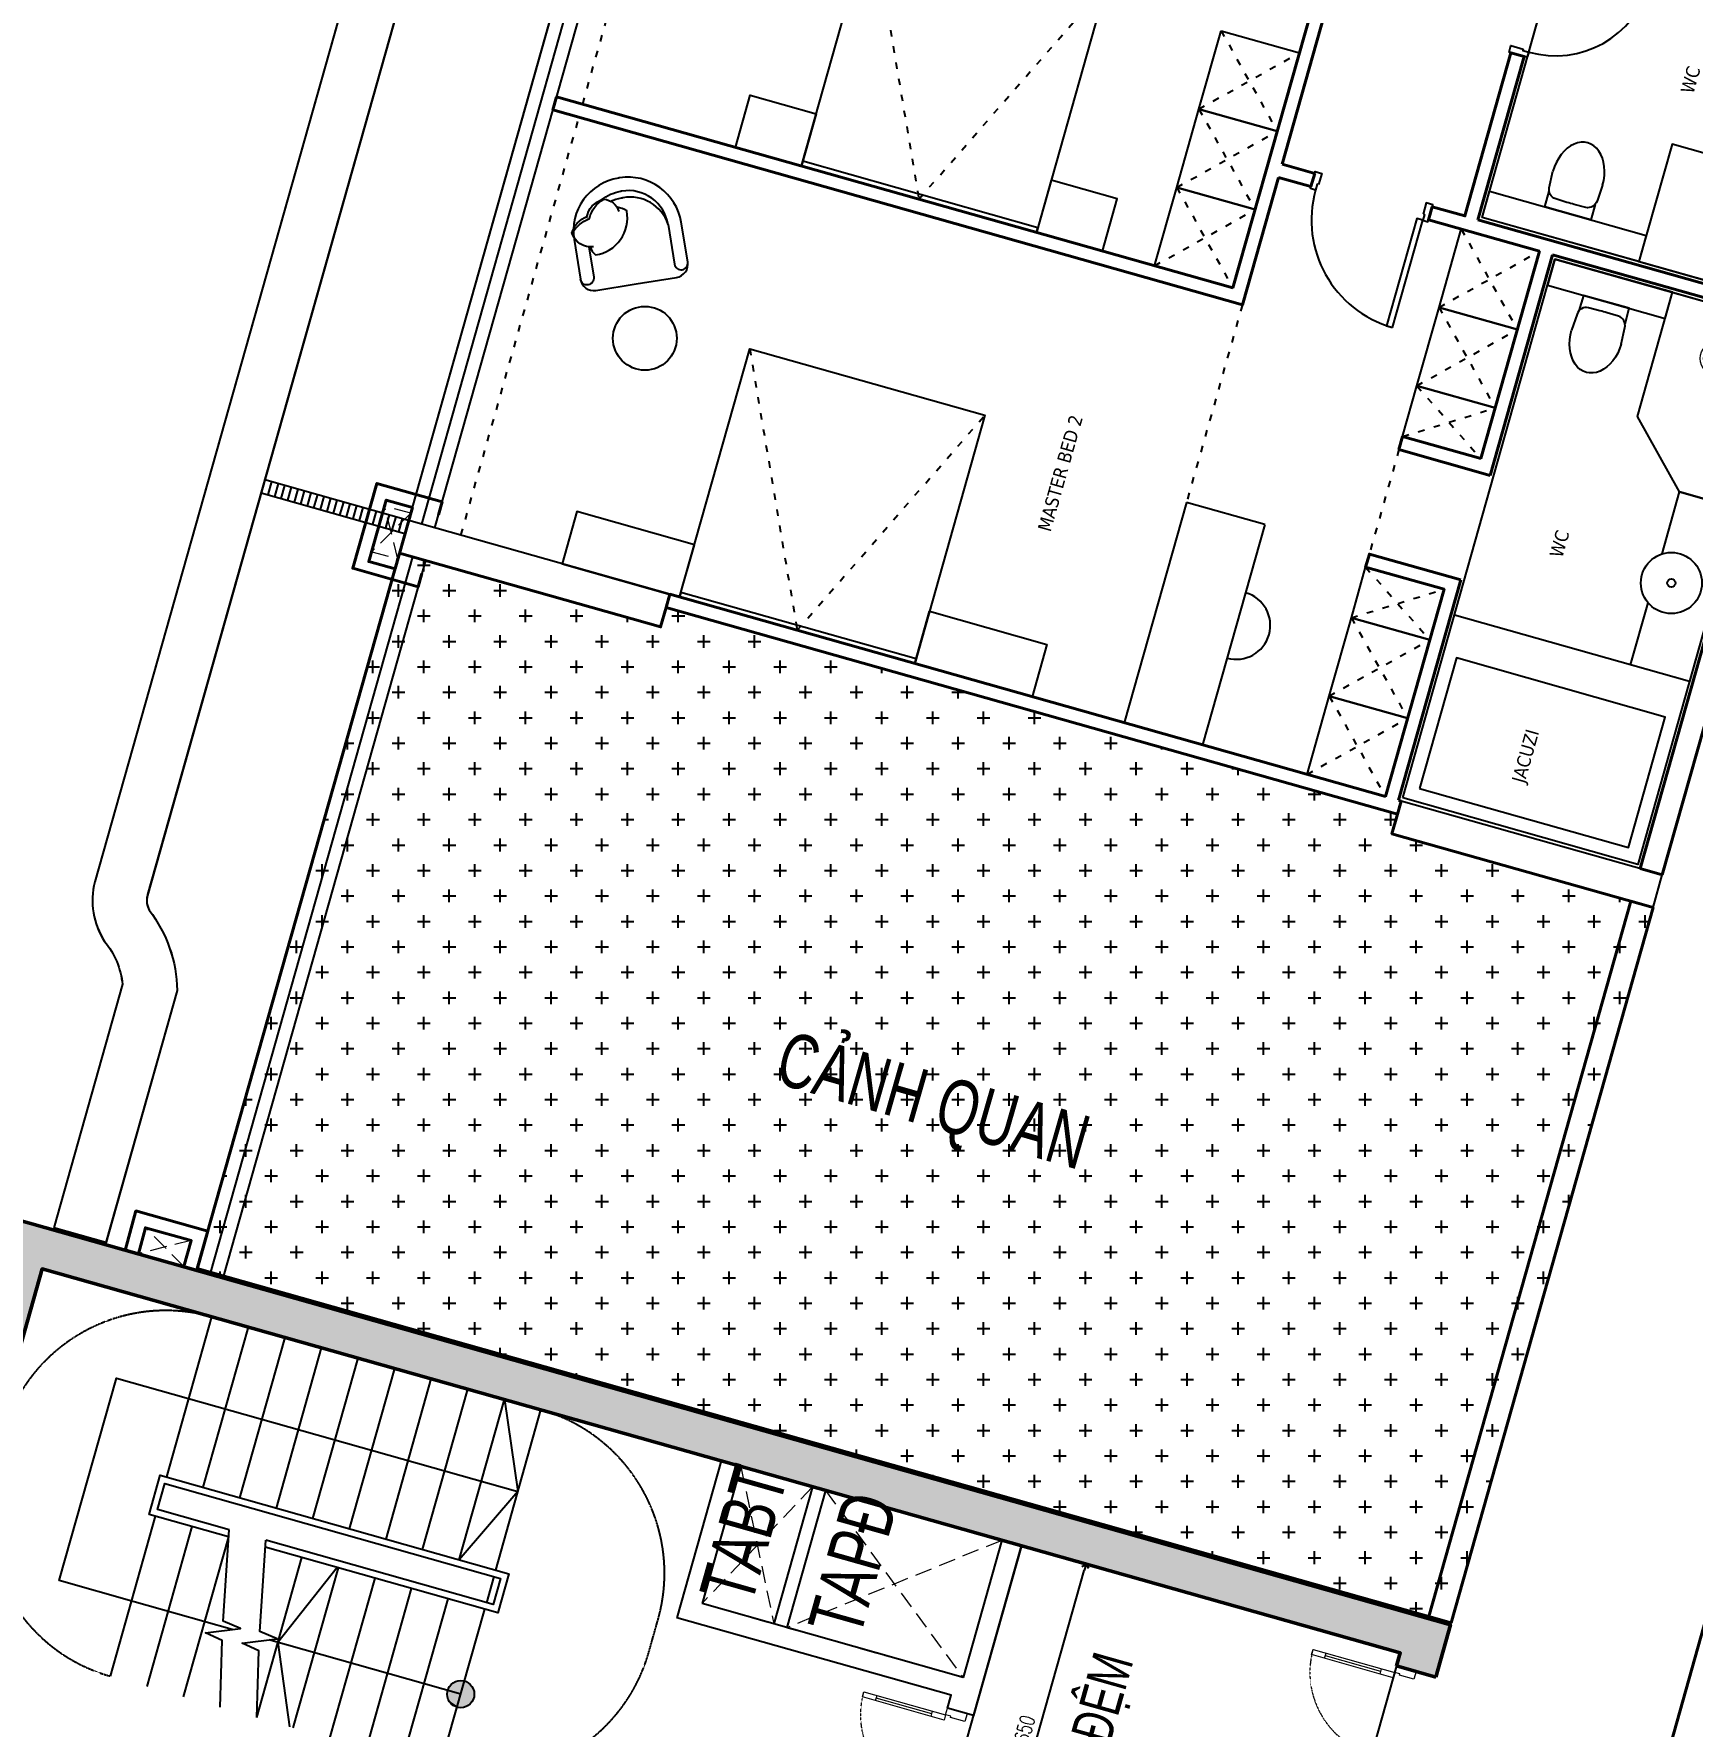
# Model space of a CAD drawing. Header units: millimetres. Extents: x -361681467 to 361175952, y -1292982 to 1550216.
# Drawn here: x -45577 to -33356, y 139572 to 152038 of the extents above; entities that cross this region are included whole.
import ezdxf
from ezdxf.enums import TextEntityAlignment as Align

# ---------------------------------------------------------------- set-up
doc = ezdxf.new("R2010")
doc.units = ezdxf.units.MM
doc.header["$MEASUREMENT"] = 0
for name, pattern in [('ACAD_ISO03W100', [30, 12, -18]), ('HIDDEN', [0.375, 0.25, -0.125]), ('Xref_NT1+NT2_MBDV Cot vach_220729$0$HIDDEN', [0.375, 0.25, -0.125]), ('Xref_NT1+NT2_MBDV Cot vach_220729$0$HIDDEN2', [0.1875, 0.125, -0.0625])]:
    doc.linetypes.add(name, pattern=pattern)
for name, color, linetype in [('1VinaPVC-Text', 9, 'Continuous'), ('220403_HDN_Penthouse Plan$0$220207_HDN_HBA_PH_PM$0$FURN', 8, 'Continuous'), ('A-_FURN----_E-_N', 251, 'Continuous'), ('A-_SANIEQPT_E-_N', 251, 'Continuous'), ('A-CORE-OTLN', 160, 'Continuous'), ('IDEA - dim', 251, 'Continuous'), ('KT-Net manh', 139, 'Continuous'), ('KT-Tuong', 1, 'Continuous'), ('Xref_NT1+NT2_MBDV Cot vach_220729$0$A-FLOR-STRS-ARROW', 8, 'Continuous'), ('Xref_NT1+NT2_MBDV Cot vach_220729$0$ccu12-Hatch', 250, 'Continuous'), ('Xref_NT1+NT2_MBDV Cot vach_220729$0$ccu12-Thay', 7, 'Continuous'), ('Xref_NT1+NT2_MBDV Cot vach_220729$0$KT-Net manh', 139, 'Continuous'), ('Xref_NT1+NT2_MBDV Cot vach_220729$0$KT-Text', 7, 'Continuous'), ('Xref_NT1+NT2_MBDV Cot vach_220729$0$KT-Thay', 7, 'Continuous'), ('Xref_NT1+NT2_MBDV Cot vach_220729$0$KT-Tuong', 1, 'Continuous')]:
    doc.layers.add(name, color=color, linetype=linetype)
for name, color, linetype, lineweight in [('A-NoiThat', 39, 'Continuous', 13), ('KT-lomo nuoc', 3, 'HIDDEN', 5), ('KT-Net cat', 1, 'Continuous', 40), ('SPE-MEP-HVAC', 140, 'Continuous', 0), ('Xref_NT1+NT2_MBDV Cot vach_220729$0$CUA', 37, 'Continuous', 13), ('Xref_NT1+NT2_MBDV Cot vach_220729$0$KT-Net cot vach', 6, 'Continuous', 50)]:
    doc.layers.add(name, color=color, linetype=linetype, lineweight=lineweight)
doc.layers.add('DO DIEN TICH SAN', color=40, linetype='Continuous', plot=False)
doc.styles.add('Tahoma', font='tahoma.ttf')
doc.styles.add('Xref_NT1+NT2_MBDV Cot vach_220729$0$Arial', font='arial.ttf', dxfattribs={"width": 0.7})
doc.styles.add('Xref_NT1+NT2_MBDV Cot vach_220729$0$xref.N.Cot vach tang N2$0$DIM', font='vnsimli.shx', dxfattribs={"width": 0.7})
doc.dimstyles.new('Xref_NT1+NT2_MBDV Cot vach_220729$0$xref.N.Cot vach tang N2$0$CCU 1-100 A1', dxfattribs={"dimscale": 100, "dimtxt": 2.2, "dimasz": 1, "dimexe": 1, "dimexo": 0, "dimgap": 1, "dimtad": 1, "dimdec": 0, "dimdsep": 46, "dimtxsty": 'Xref_NT1+NT2_MBDV Cot vach_220729$0$xref.N.Cot vach tang N2$0$DIM', "dimblk1": 'Xref_NT1+NT2_MBDV Cot vach_220729$0$xref.N.Cot vach tang N2$0$_ARCHTICK', "dimblk2": 'Xref_NT1+NT2_MBDV Cot vach_220729$0$xref.N.Cot vach tang N2$0$_ARCHTICK', "dimsah": 1, "dimcen": 0, "dimdle": 1, "dimclrd": 256, "dimclre": 256, "dimclrt": 31, "dimadec": 0, "dimazin": 0, "dimtfac": 1, "dimtdec": 0, "dimtix": 1, "dimtmove": 2, "dimatfit": 3, "dimldrblk": 'Xref_NT1+NT2_MBDV Cot vach_220729$0$xref.N.Cot vach tang N2$0$_ARCHTICK', "dimfxl": 8, "dimtolj": 1, "dimarcsym": 0})

# ---------------------------------------------------------------- blocks, each defined once
blk = doc.blocks.new('*U75')
for p, q in [((-1260, 525), (-1300, 525)), ((-1280, 100), (-1280, 525)), ((-90, 525), (-50, 525)), ((-70, 100), (-70, 525)), ((-1260, 100), (-1300, 100)), ((-90, 100), (-50, 100))]:
    blk.add_line(p, q)
for points in [[(-1300, 0), (-1260, 0), (-1260, 625), (-1300, 625)], [(-50, 0), (-90, 0), (-90, 625), (-50, 625)], [(-1350, -150), (-1290, -150), (-1290, -40), (-1300, -40), (-1300, 0), (-1350, 0)], [(0, -150), (-60, -150), (-60, -40), (-50, -40), (-50, 0), (0, 0)]]:
    blk.add_lwpolyline(points, close=True)
at = {"linetype": 'Xref_NT1+NT2_MBDV Cot vach_220729$0$HIDDEN2'}
for centre, start, end in [((-1300, 0), 0, 90), ((-50, 0), 90, 180)]:
    blk.add_arc(centre, 625, start, end, dxfattribs=at)
blk = doc.blocks.new('Xref_NT1+NT2_MBDV Cot vach_220729$0$xref.N.Cot vach tang N2$0$_Open90')
at = {"color": 0, "linetype": 'ByBlock', "lineweight": -2}
for p, q in [((0, 0), (-1, 0)), ((-0.5, 0.5), (0, 0)), ((0, 0), (-0.5, -0.5))]:
    blk.add_line(p, q, dxfattribs=at)
blk = doc.blocks.new('*D411')
at = {"layer": 'Defpoints', "color": 5, "transparency": 16777216}
for p, q in [((3250, 2906), (3250, 3081)), ((3300, 3031), (5850, 3031)), ((5900, 2906), (5900, 3081))]:
    blk.add_line(p, q, dxfattribs=at)
at = {"layer": 'Defpoints', "color": 0, "transparency": 16777216}
for p in [(5900, 3031), (3250, 2906), (5900, 2906)]:
    blk.add_point(p, dxfattribs=at)
at = {"layer": 'Defpoints', "color": 5, "transparency": 16777216, "xscale": 50, "yscale": 50, "zscale": 50, "rotation": 180}
blk.add_blockref('Xref_NT1+NT2_MBDV Cot vach_220729$0$xref.N.Cot vach tang N2$0$_Open90', (3250, 3031), dxfattribs=at)
at = {"layer": 'Defpoints', "color": 5, "transparency": 16777216, "xscale": 50, "yscale": 50, "zscale": 50}
blk.add_blockref('Xref_NT1+NT2_MBDV Cot vach_220729$0$xref.N.Cot vach tang N2$0$_Open90', (5900, 3031), dxfattribs=at)
at = {"layer": 'Defpoints', "color": 5, "transparency": 16777216, "insert": (4575, 3136), "char_height": 110, "attachment_point": 5, "style": 'Xref_NT1+NT2_MBDV Cot vach_220729$0$xref.N.Cot vach tang N2$0$DIM'}
blk.add_mtext('\\A1;2650', dxfattribs=at)
blk = doc.blocks.new('Xref_NT1+NT2_MBDV Cot vach_220729$0$xref.N.Cot vach tang N2$0$_ARCHTICK')
at = {"color": 0, "linetype": 'ByBlock', "const_width": 0.15}
blk.add_lwpolyline([(-0.5, -0.5), (0.5, 0.5)], dxfattribs=at)
blk = doc.blocks.new('220126_HDN_HBA typical plan$0$210902_YS plan 330pm ver13$0$TOTO-WC-CW822J')
at = {"color": 0}
blk.add_lwpolyline([(-177, -119), (-175, 0), (175, 0), (177, -119)], dxfattribs=at)
blk.add_lwpolyline([(-190, -270), (-183, -145, -0.39087), (-115, -78), (-28, -76, -0.013886), (28, -76), (115, -78, -0.39087), (183, -145), (190, -270)], format="xyb", dxfattribs=at)
blk.add_ellipse((0, -270), major_axis=(0, -270), ratio=0.703704, start_param=4.712389, end_param=7.853982, dxfattribs=at)
blk = doc.blocks.new('d800')
blk.add_line((760, 70), (40, 70))
for points in [[(40, 790), (40, 70), (85, 70), (85, 790)], [(50, 25), (40, 25), (40, 70), (0, 70), (0, -70), (50, -70)], [(750, 25), (760, 25), (760, 70), (800, 70), (800, -70), (750, -70)]]:
    blk.add_lwpolyline(points, close=True)
blk.add_arc((40, 70), 720, 0, 90)
blk = doc.blocks.new('d900n')
for points in [[(20, -50), (20, -40), (65, -40), (65, 0), (-65, 0), (-65, -50)], [(885, -40), (65, -40), (65, -85), (885, -85)], [(20, -850), (20, -860), (65, -860), (65, -900), (-65, -900), (-65, -850)]]:
    blk.add_lwpolyline(points, close=True)
blk.add_arc((65, -40), 820, 270, 0)
blk = doc.blocks.new('A$C2A980E36')
at = {"ltscale": 0.5}
blk.add_lwpolyline([(-10, 0), (10, 0), (10, 400), (-10, 400)], close=True, dxfattribs=at)
blk.add_lwpolyline([(160, 60), (160, 30, -0.414214), (150, 20), (-150, 20, -0.414214), (-160, 30), (-160, 60, -0.414214), (-150, 70), (150, 70, -0.414214)], format="xyb", close=True, dxfattribs=at)
for centre, radius in [((0, 400), 125), ((0, 400), 100), ((0, 400), 50), ((-85, 90), 20), ((85, 90), 20)]:
    blk.add_circle(centre, radius, dxfattribs=at)
blk = doc.blocks.new('46')
at = {"layer": '220403_HDN_Penthouse Plan$0$220207_HDN_HBA_PH_PM$0$FURN'}
for p, q in [((-9600, -21625), (-9600, -15100)), ((-9500, -21625), (-9500, -15100)), ((-9400, -21625), (-9400, -15100))]:
    blk.add_line(p, q, dxfattribs=at)
at = {"layer": 'A-_FURN----_E-_N', "linetype": 'Continuous'}
for p, q in [((-4120, -19938), (-4120, -21625)), ((-3520, -19938), (-4120, -19938)), ((-3520, -19938), (-3520, -21625))]:
    blk.add_line(p, q, dxfattribs=at)
at = {"layer": 'A-_FURN----_E-_N', "linetype": 'Continuous', "elevation": 0}
for points in [[(-4820, -16525), (-4220, -16525), (-4220, -17125), (-4820, -17125), (-4820, -16525)], [(-4820, -17125), (-4220, -17125), (-4220, -17725), (-4820, -17725), (-4820, -17125)], [(-4820, -17725), (-4220, -17725), (-4220, -18325), (-4820, -18325), (-4820, -17725)]]:
    blk.add_lwpolyline(points, close=True, dxfattribs=at)
at = {"layer": 'A-_FURN----_E-_N', "linetype": 'Continuous'}
for points in [[(-2720, -17450), (-2120, -17450), (-2120, -18050), (-2720, -18050), (-2720, -17450)], [(-1995, -21600), (-1995, -17475), (-195, -17475), (-195, -21600)], [(-2720, -18050), (-2120, -18050), (-2120, -18650), (-2720, -18650), (-2720, -18050)], [(-2720, -18650), (-2120, -18650), (-2120, -19038), (-2720, -19038), (-2720, -18650)], [(-2720, -20038), (-2120, -20038), (-2120, -20425), (-2720, -20425), (-2720, -20038)], [(-2720, -20425), (-2120, -20425), (-2120, -21025), (-2720, -21025), (-2720, -20425)], [(-2720, -21025), (-2120, -21025), (-2120, -21625), (-2720, -21625), (-2720, -21025)]]:
    blk.add_lwpolyline(points, close=True, dxfattribs=at)
blk.add_arc((-3520, -20710), 250, 270, 90, dxfattribs=at)
at = {"layer": 'A-CORE-OTLN', "color": 2}
for points in [[(-7600, -21875), (-7600, -21625), (-9600, -21625), (-9600, -21875)], [(0, -21875), (0, -21625), (-2000, -21625), (-2000, -21875)]]:
    blk.add_lwpolyline(points, close=True, dxfattribs=at)
at = {"layer": 'IDEA - dim'}
blk.add_line((-195, -20200), (-1995, -20200), dxfattribs=at)
for points in [[(-2595, -15225), (-195, -15225), (-195, -17325), (-2595, -17325)], [(-1395, -17325), (-195, -17325), (-195, -16425), (-1395, -16425)], [(-1395, -17325), (-2595, -17325), (-2595, -17125), (-1395, -17125)], [(-1095, -17475), (-1995, -17475), (-1995, -17675), (-1095, -17675)], [(-1095, -17475), (-195, -17475), (-195, -18875), (-645, -18875), (-1095, -18425)], [(-1895, -21500), (-295, -21500), (-295, -20500), (-1895, -20500)]]:
    blk.add_lwpolyline(points, close=True, dxfattribs=at)
at = {"layer": 'IDEA - dim', "elevation": 0}
for points in [[(-7525, -18325), (-7525, -16425), (-5725, -16425), (-5725, -18325)], [(-7525, -18325), (-8030, -18325), (-8030, -17925), (-7525, -17925)], [(-5725, -18325), (-5220, -18325), (-5220, -17925), (-5725, -17925)], [(-7525, -18325), (-5725, -18325), (-5725, -18289), (-7525, -18289)], [(-7525, -21625), (-7525, -19725), (-5725, -19725), (-5725, -21625)], [(-7525, -21625), (-7525, -21225), (-8425, -21225), (-8425, -21625)], [(-5725, -21625), (-5725, -21225), (-4825, -21225), (-4825, -21625)], [(-7525, -21625), (-5725, -21625), (-5725, -21589), (-7525, -21589)]]:
    blk.add_lwpolyline(points, close=True, dxfattribs=at)
at = {"layer": 'IDEA - dim', "extrusion": (2.56577e-06, 5.86042e-08, 1), "elevation": 0}
for points in [[(-8460, -19492), (-8187, -19365, 0.414214), (-8139, -19233), (-8265, -18965, 0.414214), (-8789, -18773), (-8794, -18775), (-8798, -18778, 0.414214), (-8990, -19302), (-8865, -19571, 0.414214), (-8733, -19619), (-8460, -19492)], [(-8944, -19125, -0.306663), (-8860, -18956, -0.30633), (-8728, -19013, 0.872847)], [(-8874, -18965, -0.130591), (-8757, -18867), (-8752, -18865)], [(-8808, -18957, -0.072384), (-8736, -18912), (-8731, -18910)], [(-8354, -19006, 0.414214), (-8748, -18863), (-8752, -18865)], [(-8354, -19006, 0.372719), (-8727, -18908), (-8731, -18910)], [(-9018, -19261, -0.14773), (-8923, -19123, -0.213343), (-8860, -18956, -0.178662)], [(-8861, -19322, 0.165541), (-8806, -19368, 0.425989), (-8674, -18994, 0.121523), (-8750, -18987, -7.115464)], [(-8354, -19006), (-8229, -19275, 0.414214), (-8163, -19299), (-8163, -19299, 0.414214), (-8139, -19233)], [(-8837, -19314, -0.356772), (-9018, -19261, -0.249542), (-8945, -19114, 9.61688)], [(-8871, -19324), (-8775, -19529, -0.414214), (-8799, -19595), (-8799, -19595, -0.414214), (-8865, -19571)]]:
    blk.add_lwpolyline(points, format="xyb", dxfattribs=at)
at = {"layer": 'IDEA - dim'}
blk.add_lwpolyline([(-645, -19350), (-645, -18875), (-195, -18875), (-195, -20200), (-645, -20200), (-645, -19725)], dxfattribs=at)
for centre, radius in [((-520, -19538), 225), ((-520, -19538), 30), ((-8290, -19860), 235)]:
    blk.add_circle(centre, radius, dxfattribs=at)
at = {"layer": 'KT-Net cat'}
for p, q in [((0, -13175), (0, -21625)), ((-4220, -16200), (-4220, -18325)), ((-4120, -18425), (-4120, -17450)), ((-3870, -17350), (-3870, -17450)), ((-2970, -17350), (-2970, -17450)), ((-2970, -17450), (-2120, -17450)), ((-2120, -17450), (-2120, -19038)), ((-2020, -19138), (-2020, -17450)), ((-2020, -17450), (-170, -17450)), ((-170, -17450), (-170, -21625)), ((-9400, -18425), (-9400, -18325)), ((-9400, -18425), (-4120, -18425)), ((-2120, -19038), (-2720, -19038)), ((-2720, -19038), (-2720, -19138)), ((-2020, -19138), (-2720, -19138)), ((-7600, -21725), (-7600, -21625)), ((-7600, -21625), (-2120, -21625)), ((-2000, -21625), (-2020, -21625)), ((-2000, -21725), (-2000, -21625)), ((-170, -21625), (0, -21625)), ((-2000, -21725), (-7600, -21725))]:
    blk.add_line(p, q, dxfattribs=at)
at = {"layer": 'KT-Net cat', "elevation": 0}
for points in [[(-4120, -17350), (-4120, -16200)], [(-9400, -18325), (-4220, -18325)]]:
    blk.add_lwpolyline(points, dxfattribs=at)
at = {"layer": 'KT-Net cat'}
for points in [[(-2970, -17350), (-2720, -17350), (-2720, -16100)], [(-2720, -16100), (-2620, -16100)], [(-2620, -16100), (-2620, -17350)], [(-4120, -17350), (-3870, -17350)], [(-4120, -17450), (-3870, -17450)], [(-2620, -17350), (-170, -17350)], [(-2020, -19938), (-2720, -19938), (-2720, -20038), (-2120, -20038), (-2120, -21625)], [(-2020, -21625), (-2020, -19938)]]:
    blk.add_lwpolyline(points, dxfattribs=at)
at = {"layer": 'KT-Net manh', "linetype": 'ACAD_ISO03W100', "ltscale": 4}
for p, q in [((-9200, -18325), (-9200, -15200)), ((-4820, -16525), (-4220, -17125)), ((-4820, -17125), (-4220, -16525)), ((-4820, -17125), (-4220, -17725)), ((-4820, -17725), (-4220, -17125)), ((-2720, -17450), (-2120, -18050)), ((-2720, -18050), (-2120, -17450)), ((-4820, -17725), (-4220, -18325)), ((-4820, -18325), (-4220, -17725)), ((-2720, -18050), (-2120, -18650)), ((-2720, -18650), (-2120, -18050)), ((-9200, -21625), (-9200, -18425)), ((-4120, -18425), (-4120, -19938)), ((-2720, -18650), (-2120, -19038)), ((-2720, -19038), (-2120, -18650)), ((-2720, -19138), (-2720, -19938)), ((-2720, -20038), (-2120, -20425)), ((-2720, -20425), (-2120, -20038)), ((-2720, -20425), (-2120, -21025)), ((-2720, -21025), (-2120, -20425)), ((-2720, -21025), (-2120, -21625)), ((-2720, -21625), (-2120, -21025))]:
    blk.add_line(p, q, dxfattribs=at)
at = {"layer": 'KT-Net manh', "linetype": 'ACAD_ISO03W100', "ltscale": 4, "elevation": 0}
for points in [[(-7525, -16425), (-6625, -18325), (-5725, -16425)], [(-7525, -19725), (-6625, -21625), (-5725, -19725)]]:
    blk.add_lwpolyline(points, dxfattribs=at)
at = {"layer": 'A-_FURN----_E-_N', "linetype": 'Continuous', "rotation": 270.0021152011425}
blk.add_blockref('d800', (-2665, -15300), dxfattribs=at)
at = {"layer": 'A-_SANIEQPT_E-_N', "extrusion": (0, 0, -1), "xscale": -1.000000000000001, "zscale": -1.000000000000001, "rotation": 180.0021152011616}
blk.add_blockref('220126_HDN_HBA typical plan$0$210902_YS plan 330pm ver13$0$TOTO-WC-CW822J', (1995, -17125), dxfattribs=at)
at = {"layer": 'A-_SANIEQPT_E-_N', "extrusion": (0, 0, -1), "zscale": -1, "rotation": 359.9978847988413}
blk.add_blockref('220126_HDN_HBA typical plan$0$210902_YS plan 330pm ver13$0$TOTO-WC-CW822J', (1545, -17675), dxfattribs=at)
at = {"layer": 'A-NoiThat', "extrusion": (0, 0, -1), "xscale": -1, "zscale": -1, "rotation": 180.0021152011514}
blk.add_blockref('A$C2A980E36', (645, -17455), dxfattribs=at)
at = {"layer": 'IDEA - dim', "rotation": 270.0021152011801}
blk.add_blockref('d900n', (-2970, -17400), dxfattribs=at)
at = {"layer": '1VinaPVC-Text', "style": 'Tahoma'}
for s, p in [('WC', (-1343, -16032, 0)), ('WC', (-1343, -19584, 0)), ('MASTER BED 2', (-5024, -20425, 0)), ('JACUZI', (-1159, -21257, 0))]:
    blk.add_text(s, height=100, rotation=90.0021, dxfattribs=at).set_placement(p)
blk = doc.blocks.new('A$C22D8307A')
at = {"layer": 'KT-Net cat'}
blk.add_line((16187, 22802, 0), (17386, 27046, 0), dxfattribs=at)
blk = doc.blocks.new('Louvre')
for p, q in [((-390, 976, 0), (-295, 1009, 0)), ((-374, 929, 0), (-279, 961, 0)), ((-357, 881, 0), (-263, 914, 0)), ((-341, 834, 0), (-246, 867, 0)), ((-325, 787, 0), (-230, 820, 0)), ((-308, 740, 0), (-214, 772, 0)), ((-292, 692, 0), (-197, 725, 0)), ((-276, 645, 0), (-181, 678, 0)), ((-260, 598, 0), (-165, 631, 0)), ((-243, 551, 0), (-148, 583, 0)), ((-227, 503, 0), (-132, 536, 0)), ((-211, 456, 0), (-116, 489, 0)), ((-194, 409, 0), (-99, 442, 0)), ((-178, 362, 0), (-83, 394, 0)), ((-162, 314, 0), (-67, 347, 0)), ((-145, 267, 0), (-50, 300, 0)), ((-129, 220, 0), (-34, 253, 0)), ((-113, 172, 0), (-18, 205, 0)), ((-96, 125, 0), (-1, 158, 0)), ((-80, 78, 0), (15, 111, 0)), ((-64, 31, 0), (31, 63, 0)), ((-47, -17, 0), (48, 16, 0))]:
    blk.add_line(p, q)
at = {"elevation": 0}
blk.add_lwpolyline([(48, 16), (-311, 1056), (-406, 1023), (-47, -17)], close=True, dxfattribs=at)
blk = doc.blocks.new('*U208')
at = {"layer": 'KT-lomo nuoc', "ltscale": 500}
for p, q in [((-313, -157), (-90, 179)), ((-403, 22), (0, 0))]:
    blk.add_line(p, q, dxfattribs=at)
blk.add_lwpolyline([(-313, -157), (-403, 22), (-90, 179), (0, 0)], close=True, dxfattribs=at)
blk = doc.blocks.new('*U207')
at = {"layer": 'KT-lomo nuoc', "ltscale": 500}
for p, q in [((-179, -90), (-157, 313)), ((-336, 223), (0, 0))]:
    blk.add_line(p, q, dxfattribs=at)
blk.add_lwpolyline([(-179, -90), (-336, 223), (-157, 313), (0, 0)], close=True, dxfattribs=at)
blk = doc.blocks.new('CTN TB 38')
at = {"layer": 'KT-Net cat', "elevation": 0}
for points in [[(-31265, -39668), (-31238, -39573), (-31719, -39436), (-31896, -40061), (-31414, -40197), (-31387, -40101)], [(-31585, -40066), (-31457, -39614), (-31650, -39559), (-31778, -40012), (-31585, -40066)], [(-33573, -45086), (-33494, -44795), (-32964, -44945), (-33045, -45234)], [(-33476, -45112), (-33424, -44919), (-33087, -45014), (-33142, -45206)]]:
    blk.add_lwpolyline(points, dxfattribs=at)
at = {"layer": 'KT-lomo nuoc', "linetype": 'HIDDEN'}
for name, p, xscale, rotation in [('*U207', (-31757, -39939, 0), -0.9999999999999997, 10.8976534755902), ('*U208', (-33478, -45111, 0), -0.9999999999999999, 10.89765347559021)]:
    blk.add_blockref(name, p, dxfattribs=dict(at, xscale=xscale, rotation=rotation))
blk = doc.blocks.new('*U297')
at = {"linetype": 'HIDDEN', "ltscale": 500}
for p, q in [((1050, -550), (0, 0)), ((1050, 0), (0, -550))]:
    blk.add_line(p, q, dxfattribs=at)
blk.add_lwpolyline([(1050, 0), (1050, -550), (0, -550), (0, 0)], close=True, dxfattribs=at)
blk = doc.blocks.new('*U296')
at = {"linetype": 'HIDDEN', "ltscale": 500}
for p, q in [((1050, -1350), (0, 0)), ((1050, 0), (0, -1350))]:
    blk.add_line(p, q, dxfattribs=at)
blk.add_lwpolyline([(1050, 0), (1050, -1350), (0, -1350), (0, 0)], close=True, dxfattribs=at)
blk = doc.blocks.new('A$C16B9592A')
at = {"layer": 'SPE-MEP-HVAC', "linetype": 'HIDDEN', "ltscale": 1000, "xscale": -1, "rotation": 254.2212213649985}
for name, p in [('*U297', (37973, 3822, 0)), ('*U296', (39368, 3427, 0))]:
    blk.add_blockref(name, p, dxfattribs=at)
blk = doc.blocks.new('Xref_NT1+NT2_MBDV Cot vach_220729$0$A$C6F5A0866')
at = {"layer": 'Xref_NT1+NT2_MBDV Cot vach_220729$0$ccu12-Hatch', "ltscale": 0.5}
h = blk.add_hatch(dxfattribs=at)
h.set_pattern_fill('1BETONG2-BOP', color=256, scale=50, angle=-9.22123, pattern_type=2)
h.set_pattern_definition([(40.778773, (-344030.4, 1051586.25), (348.967585, -88.43995), [37.5, -412.5]), (345.778773, (-344030.4, 1051586.25), (-8.2109, 382.353), [30, -330]), (91.230173, (-344001.3, 1051578.88), (340.75691, 293.91278), [31.8701, -350.57106]), (36.962973, (-344014.37, 1051684.96), (513.46257, -167.20103), [56.25, -618.75]), (87.414373, (-343971.6, 1051671), (539.3417, 405.87626), [47.80514, -525.8565]), (341.962973, (-344014.37, 1051684.96), (539.34137, 405.87668), [45, -495]), (11.778773, (-343969.02, 1051652.27), (262.33739, -246.534165), [37.5, -412.5]), (216.778773, (-343969.02, 1051652.27), (302.31138, -234.24147), [30, -330]), (62.230173, (-343947.16, 1051631.72), (440.52446, 91.85968), [31.8701, -350.57106]), (58.278773, (-344030.4, 1051586.25), (-53.364341, 157.777667), [0, -326, 0, -335, 0, -331.25]), (355.278773, (-344030.4, 1051586.25), (170.29976, 164.8925), [0, -191, 0, -318.5, 0, -126.25]), (318.278773, (-344140.45, 1051604.12), (261.654741, -53.903389), [0, -125, 0, -390, 0, -517.5]), (308.278773, (-344189.8, 1051612.13), (295.845573, 2.678777), [0, -162.5, 0, -259, 0, -367.5]), (305.778773, (-344030.4, 1051586.25), (172.3971, 124.239646), []), (305.778773, (-344020.58, 1051646.7), (172.3971, 124.239646), [])])
h.paths.add_polyline_path([(3150, 11325), (6200, 11325), (6200, 325), (5800, 325), (5800, 625), (5900, 625), (5900, 11025), (3150, 11025)])
h.paths.add_polyline_path([(4450, 325), (3250, 325), (3250, 625), (4450, 625)])
at = {"layer": 'Xref_NT1+NT2_MBDV Cot vach_220729$0$KT-Net manh'}
h = blk.add_hatch(color=256, dxfattribs=at)
edge = h.paths.add_edge_path(flags=0)
edge.add_arc((3725, 7205), 100, 360, 720)
h = blk.add_hatch(color=256, dxfattribs=at)
edge = h.paths.add_edge_path(flags=0)
edge.add_arc((3725, 7205), 100, 360, 720)
blk.add_hatch(color=256, dxfattribs=at).paths.add_polyline_path([(3694.1, 7109.9), (3755.9, 7109.9), (3805.9, 7146.2), (3825, 7205), (3805.9, 7263.8), (3755.9, 7300.1), (3694.1, 7300.1), (3644.1, 7263.8), (3625, 7205), (3644.1, 7146.2)], flags=0)
blk.add_hatch(color=256, dxfattribs=at).paths.add_polyline_path([(3694.1, 7109.9), (3755.9, 7109.9), (3805.9, 7146.2), (3825, 7205), (3805.9, 7263.8), (3755.9, 7300.1), (3694.1, 7300.1), (3644.1, 7263.8), (3625, 7205), (3644.1, 7146.2)], flags=0)
at = {"layer": 'Defpoints'}
blk.add_lwpolyline([(3250, 3525), (5900, 3525), (5900, 625), (3250, 625)], close=True, dxfattribs=at)
blk.add_lwpolyline([(3250, 3525), (5900, 3525), (5900, 625), (3250, 625)], close=True, dxfattribs=at)
at = {"layer": 'Xref_NT1+NT2_MBDV Cot vach_220729$0$A-FLOR-STRS-ARROW', "elevation": 0}
for points in [[(3150, 8885.9), (3626.5, 9003.8), (3648.3, 9137.7), (3748.9, 8899.2), (3767.4, 9035.4), (4425, 9177.1)], [(3150, 8605), (3626.5, 8722.9), (3648.3, 8856.8), (3748.9, 8618.3), (3767.4, 8754.5), (4425, 8896.2)]]:
    blk.add_lwpolyline(points, dxfattribs=at)
at = {"layer": 'Xref_NT1+NT2_MBDV Cot vach_220729$0$KT-Net cot vach'}
blk.add_line((5800, 625), (5800, 325), dxfattribs=at)
for points in [[(3150, 11325), (6200, 11325), (6200, 325), (5800, 325)], [(3150, 11025), (5900, 11025), (5900, 625), (5800, 625)]]:
    blk.add_lwpolyline(points, dxfattribs=at)
at = {"layer": 'Xref_NT1+NT2_MBDV Cot vach_220729$0$KT-Net manh'}
blk.add_line((3644.1, 7263.8, 0), (3625, 7205, 0), dxfattribs=at)
blk.add_line((3644.1, 7263.8, 0), (3625, 7205, 0), dxfattribs=at)
at = {"layer": 'Xref_NT1+NT2_MBDV Cot vach_220729$0$KT-Net manh', "linetype": 'Xref_NT1+NT2_MBDV Cot vach_220729$0$HIDDEN'}
blk.add_lwpolyline([(3150, 9725, -0.4141313), (4399.7, 10975), (4650.3, 10975, -0.4141313), (5900, 9725, -1.0000292)], format="xyb", dxfattribs=at)
at = {"layer": 'Xref_NT1+NT2_MBDV Cot vach_220729$0$KT-Net manh', "elevation": 0}
for points in [[(3725, 8955.9), (3725, 9605), (3725, 9705), (3725, 10280), (5275, 10280), (5275, 7205)], [(4375, 8334.2), (3725, 8605), (3150, 8355)], [(3725, 7205), (3725, 8675)], [(5900, 7485), (5275, 7205), (4675, 7485)]]:
    blk.add_lwpolyline(points, dxfattribs=at)
at = {"layer": 'Xref_NT1+NT2_MBDV Cot vach_220729$0$KT-Net manh', "linetype": 'Xref_NT1+NT2_MBDV Cot vach_220729$0$HIDDEN', "elevation": 0}
blk.add_lwpolyline([(3150, 7205, 0.4141313), (4399.7, 5955), (4650.3, 5955, 0.4141313), (5900, 7205, 1.0000292)], format="xyb", dxfattribs=at)
at = {"layer": 'Xref_NT1+NT2_MBDV Cot vach_220729$0$KT-Net manh'}
blk.add_circle((3725, 7205, 0), 100, dxfattribs=at)
blk.add_circle((3725, 7205, 0), 100, dxfattribs=at)
at = {"layer": 'Xref_NT1+NT2_MBDV Cot vach_220729$0$KT-Thay', "extrusion": (1.28361e-08, 3.72499e-11, 1)}
for p, q in [((3150, 9725), (4375, 9725, 0)), ((4675, 9725, 0), (5900, 9725)), ((3150, 9445, 0), (4375, 9445, 0)), ((4675, 9445, 0), (5900, 9445, 0)), ((3150, 9165, 0), (4375, 9165, 0)), ((4675, 9165, 0), (5900, 9165, 0)), ((4675, 8885, 0), (5900, 8885, 0)), ((3150, 8605, 0), (4375, 8605, 0)), ((4675, 8605, 0), (5900, 8605, 0)), ((3150, 8325, 0), (4375, 8325, 0)), ((4675, 8325, 0), (5900, 8325, 0)), ((3150, 8045, 0), (4375, 8045, 0)), ((4675, 8045, 0), (5900, 8045, 0)), ((3150, 7765, 0), (4375, 7765, 0)), ((4675, 7765, 0), (5900, 7765, 0)), ((3150, 7485, 0), (4375, 7485, 0)), ((4675, 7485, 0), (5900, 7485, 0)), ((3150, 7205, 0), (4375, 7205, 0)), ((4675, 7205, 0), (5900, 7205, 0))]:
    blk.add_line(p, q, dxfattribs=at)
at = {"layer": 'Xref_NT1+NT2_MBDV Cot vach_220729$0$KT-Thay'}
blk.add_line((4625, 7205, 0), (4425, 7205, 0), dxfattribs=at)
at = {"layer": 'Xref_NT1+NT2_MBDV Cot vach_220729$0$KT-Thay', "elevation": 0}
for points in [[(4375, 9165.9), (4375, 9775), (4675, 9775), (4675, 7105), (4375, 7105), (4375, 8885)], [(4425, 9177.1), (4425, 9725), (4625, 9725), (4625, 7155), (4425, 7155), (4425, 8896.2)]]:
    blk.add_lwpolyline(points, dxfattribs=at)
at = {"layer": 'Xref_NT1+NT2_MBDV Cot vach_220729$0$KT-Tuong'}
for p, q in [((5900, 5825), (4700, 5825)), ((5900, 5675), (4850, 5675)), ((4850, 3675), (4850, 5675)), ((5900, 3675), (4850, 3675))]:
    blk.add_line(p, q, dxfattribs=at)
at = {"layer": 'Xref_NT1+NT2_MBDV Cot vach_220729$0$KT-Tuong', "color": 7}
for p, q in [((5900, 5125), (4850, 5125)), ((5900, 5025), (4850, 5025))]:
    blk.add_line(p, q, dxfattribs=at)
at = {"layer": 'Xref_NT1+NT2_MBDV Cot vach_220729$0$KT-Tuong'}
blk.add_lwpolyline([(5900, 3525), (4600, 3525), (4600, 3725), (4700, 3725), (4700, 5825)], dxfattribs=at)
at = {"layer": 'Xref_NT1+NT2_MBDV Cot vach_220729$0$CUA', "xscale": -0.9999999999999997, "rotation": 359.9999999999839}
blk.add_blockref('*U75', (3250, 3725), dxfattribs=at)
at = {"layer": 'Xref_NT1+NT2_MBDV Cot vach_220729$0$CUA'}
blk.add_blockref('*U75', (5800, 625), dxfattribs=at)
at = {"layer": 'Xref_NT1+NT2_MBDV Cot vach_220729$0$KT-Text', "extrusion": (-8.16706e-08, 6.125e-10, 1), "style": 'Xref_NT1+NT2_MBDV Cot vach_220729$0$Arial', "width": 0.7}
blk.add_text('P.ĐỆM', height=300, dxfattribs=at).set_placement((4847.6, 2499.5, 0), align=Align.CENTER)
blk.add_text('P.ĐỆM', height=300, dxfattribs=at).set_placement((4847.6, 2499.5, 0), align=Align.CENTER)
at = {"layer": 'Defpoints', "color": 5}
dim = blk.add_linear_dim(base=(5900, 3030.8), p1=(3250, 2906.5), p2=(5900, 2906.5), dimstyle='Xref_NT1+NT2_MBDV Cot vach_220729$0$xref.N.Cot vach tang N2$0$CCU 1-100 A1', override={"dimscale": 50, "dimblk1": 'Xref_NT1+NT2_MBDV Cot vach_220729$0$xref.N.Cot vach tang N2$0$_Open90', "dimblk2": 'Xref_NT1+NT2_MBDV Cot vach_220729$0$xref.N.Cot vach tang N2$0$_Open90', "dimclrd": 5, "dimclre": 5, "dimclrt": 5, "dimlwd": 65535, "dimlwe": 65535}, dxfattribs=at)
dim.commit()
dim.dimension.update_dxf_attribs({"geometry": '*D411', "text_midpoint": (4575, 3135.8)})

msp = doc.modelspace()

# ---------------------------------------------------------------- hatches: boundary and pattern name
at = {"layer": 'A-CORE-OTLN'}
h = msp.add_hatch(dxfattribs=at)
h.set_pattern_fill('CROSS', color=74, scale=750)
h.paths.add_polyline_path([(-42882.9, 148212.7), (-40958.2, 147668.9), (-40917.4, 147813.2), (-35528.5, 146290.5), (-35569.2, 146146.1), (-33644.6, 145602.3), (-35133.4, 140333.6), (-44373.6, 142943.9)])

# ---------------------------------------------------------------- linework, layer by layer
at = {"layer": 'DO DIEN TICH SAN', "elevation": 0}
msp.add_lwpolyline([(-31592.3, 192214.4), (-44738.6, 145697.4, 0.1897824), (-44727, 145582.1, -0.1612937), (-44520.9, 144991.5), (-45049.9, 143119.4), (-49369.6, 144340.1)], format="xyb", dxfattribs=at)
at = {"layer": 'IDEA - dim'}
msp.add_line((-42786.6, 148185.6, 0), (-44275.4, 142916.9, 0), dxfattribs=at)
at = {"layer": 'IDEA - dim', "elevation": 0}
msp.add_lwpolyline([(-44371.6, 142944.1), (-42882.9, 148212.7), (-42690.4, 148158.4), (-44179.2, 142889.7)], close=True, dxfattribs=at)
at = {"layer": 'KT-Net cat', "elevation": 0}
msp.add_lwpolyline([(-42882.9, 148212.7), (-40958.2, 147668.9), (-40917.4, 147813.2), (-35528.5, 146290.5), (-35569.2, 146146.1), (-33644.6, 145602.3), (-35133.4, 140333.6), (-44373.6, 142943.9)], close=True, dxfattribs=at)
msp.add_lwpolyline([(-33808.2, 145648.5), (-35297, 140379.9), (-35133.4, 140333.6), (-33644.6, 145602.3), (-33808.2, 145648.5)], dxfattribs=at)
at = {"layer": 'Xref_NT1+NT2_MBDV Cot vach_220729$0$ccu12-Thay'}
for p, q in [((-31592.6, 192214.5, 0), (-44740.7, 145691, 0)), ((-31592.3, 192214.5, 0), (-44740.4, 145690.9, 0)), ((-31592.3, 192214.4, 0), (-44740.4, 145690.9, 0))]:
    msp.add_line(p, q, dxfattribs=at)
at = {"layer": 'Xref_NT1+NT2_MBDV Cot vach_220729$0$ccu12-Thay', "elevation": 0}
for points in [[(-30026.9, 121997.7), (-16959.4, 168242.6, 0.0246876), (-16667.4, 169519.1, 0.0868938), (-16665.6, 170245.9), (-17155.9, 172247), (-21874, 191731.5, 0.771545), (-30539.3, 191895.6), (-44373.6, 142943.9)], [(-31972.8, 192340), (-45128, 145791.2, 0.2111738), (-45055.8, 145352.6, -0.1470455), (-44924.3, 145036.5), (-45431.1, 143242.8)], [(-31972.5, 192339.9), (-45127.8, 145791.1, 0.2111738), (-45055.5, 145352.5, -0.1470455), (-44924, 145036.4), (-45430.9, 143242.7)], [(-31972.5, 192339.9), (-45127.8, 145791.1, 0.2111738), (-45055.5, 145352.5, -0.1470455), (-44924, 145036.4), (-45430.8, 143242.7)], [(-44740.7, 145691, 0.1897824), (-44727.3, 145582.2, -0.1613035), (-44521.2, 144991.6), (-45046.1, 143134), (-45431.1, 143242.8)], [(-44740.4, 145690.9, 0.1897824), (-44727, 145582.1, -0.1613035), (-44520.9, 144991.5), (-45045.8, 143133.9), (-45430.8, 143242.7)], [(-44740.4, 145690.9, 0.1897824), (-44727, 145582.1, -0.1613035), (-44520.9, 144991.5), (-45045.8, 143133.9)]]:
    msp.add_lwpolyline(points, format="xyb", dxfattribs=at)

# ---------------------------------------------------------------- block references
for name, p in [('CTN TB 38', (-11330.6, 188162.6, 0)), ('A$C22D8307A', (-50454.5, 113977.2))]:
    msp.add_blockref(name, p)
at = {"rotation": 344.2212255667963}
msp.add_blockref('46', (-27696.3, 166653, 0), dxfattribs=at)
at = {"layer": 'KT-Net manh', "rotation": 235.174087613768}
msp.add_blockref('Louvre', (-43886.8, 148704.5, -0.2), dxfattribs=at)
at = {"layer": 'KT-Tuong'}
msp.add_blockref('A$C16B9592A', (-78096.8, 136502.9, 0), dxfattribs=at)
at = {"layer": 'Xref_NT1+NT2_MBDV Cot vach_220729$0$KT-Net manh', "rotation": 74.22122668239332}
msp.add_blockref('Xref_NT1+NT2_MBDV Cot vach_220729$0$A$C6F5A0866', (-36510.8, 134263.8, 0), dxfattribs=at)

# ---------------------------------------------------------------- texts
at = {"layer": 'Xref_NT1+NT2_MBDV Cot vach_220729$0$KT-Text', "extrusion": (-2.27976e-08, -7.84266e-08, 1), "style": 'Xref_NT1+NT2_MBDV Cot vach_220729$0$Arial', "oblique": 360, "width": 0.7}
msp.add_text('CẢNH QUAN', height=400, rotation=344, dxfattribs=at).set_placement((-39003.6, 143992, 0), align=Align.CENTER)
at = {"layer": 'Xref_NT1+NT2_MBDV Cot vach_220729$0$KT-Text', "extrusion": (-2.27976e-08, -7.84266e-08, 1), "style": 'Xref_NT1+NT2_MBDV Cot vach_220729$0$Arial', "width": 0.7}
for s, p in [('TABT', (-40154.8, 140931.7, 0)), ('TAPĐ', (-39350.4, 140712.3, 0))]:
    msp.add_text(s, height=400, rotation=74.22123, dxfattribs=at).set_placement(p, align=Align.CENTER)

doc.saveas('drawing.dxf')
